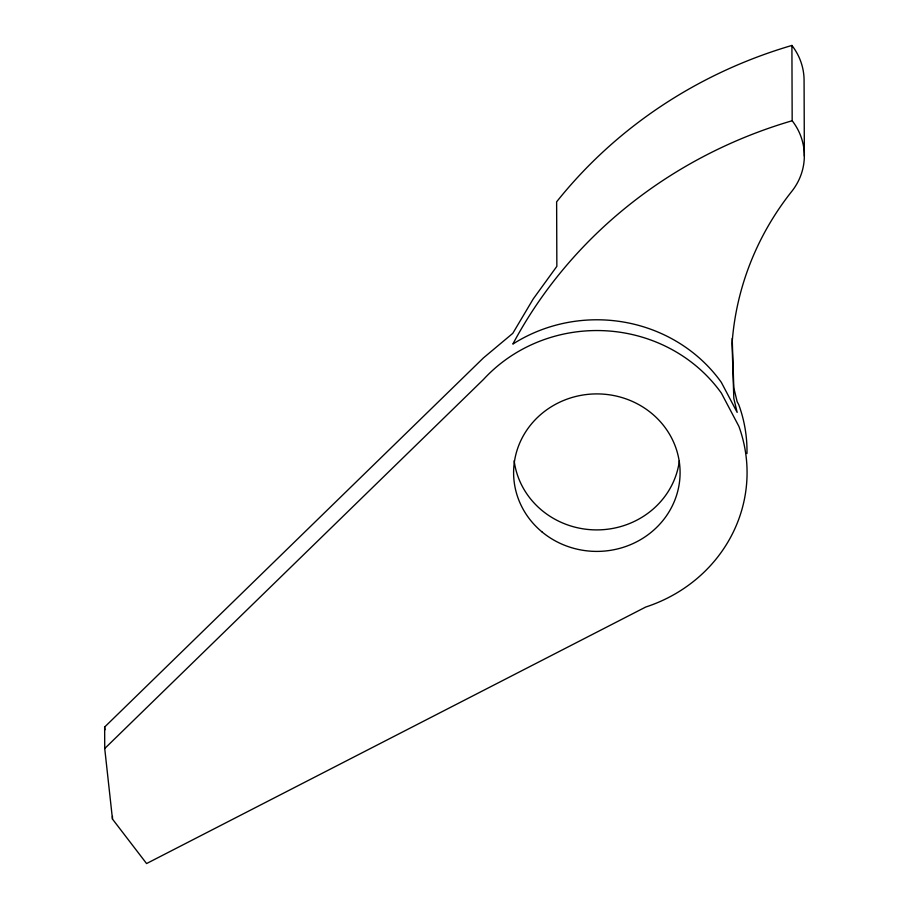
<?xml version="1.0" encoding="UTF-8"?>
<svg xmlns="http://www.w3.org/2000/svg" width="909" height="909" viewBox="0 0 909 909"><rect width="100%" height="100%" fill="white"/><g stroke="black" fill="none" stroke-linecap="round" stroke-linejoin="round"><path stroke-width="1.36" d="M104.728 748.527L483.497 379.439A150.224 142.122 -0.2 0 1 721.405 393.165L738.892 426.355A150.224 142.122 -0.2 0 1 645.731 607.03L146.576 863.55L112.477 819.077L104.728 748.527L104.649 727.018L483.418 357.93L512.79 333.342L533.242 298.913L556.853 266.348L556.626 201.821A467.351 442.16 -0.2 0 1 791.909 45.45A62.516 59.153 -0.2 0 1 804.079 80.81L804.351 156.098M104.649 727.018L104.967 729.847M732.199 338.409L733.79 387.734L737.131 401.642L738.824 404.846A150.224 142.122 -0.2 0 1 746.971 453.568M791.909 45.45L792.171 120.738A62.516 59.153 -0.2 0 1 791.796 191.345A300.936 284.71 -0.2 0 0 732.063 343.682L733.824 398.494L737.165 412.402L721.36 382.405A150.224 142.122 -0.2 0 0 512.835 344.091A467.351 442.16 -0.2 0 1 792.171 120.738M112.466 816.396L112.477 819.077M679.387 460.749A83.242 78.753 -0.2 0 1 596.736 529.902A83.242 78.753 -0.2 0 1 514.153 460.738M542.23 532.106A83.242 78.753 -0.2 0 0 678.557 487.667A83.242 78.753 -0.2 0 0 569.761 398.199A83.242 78.753 -0.2 0 0 542.23 532.106"/></g></svg>
